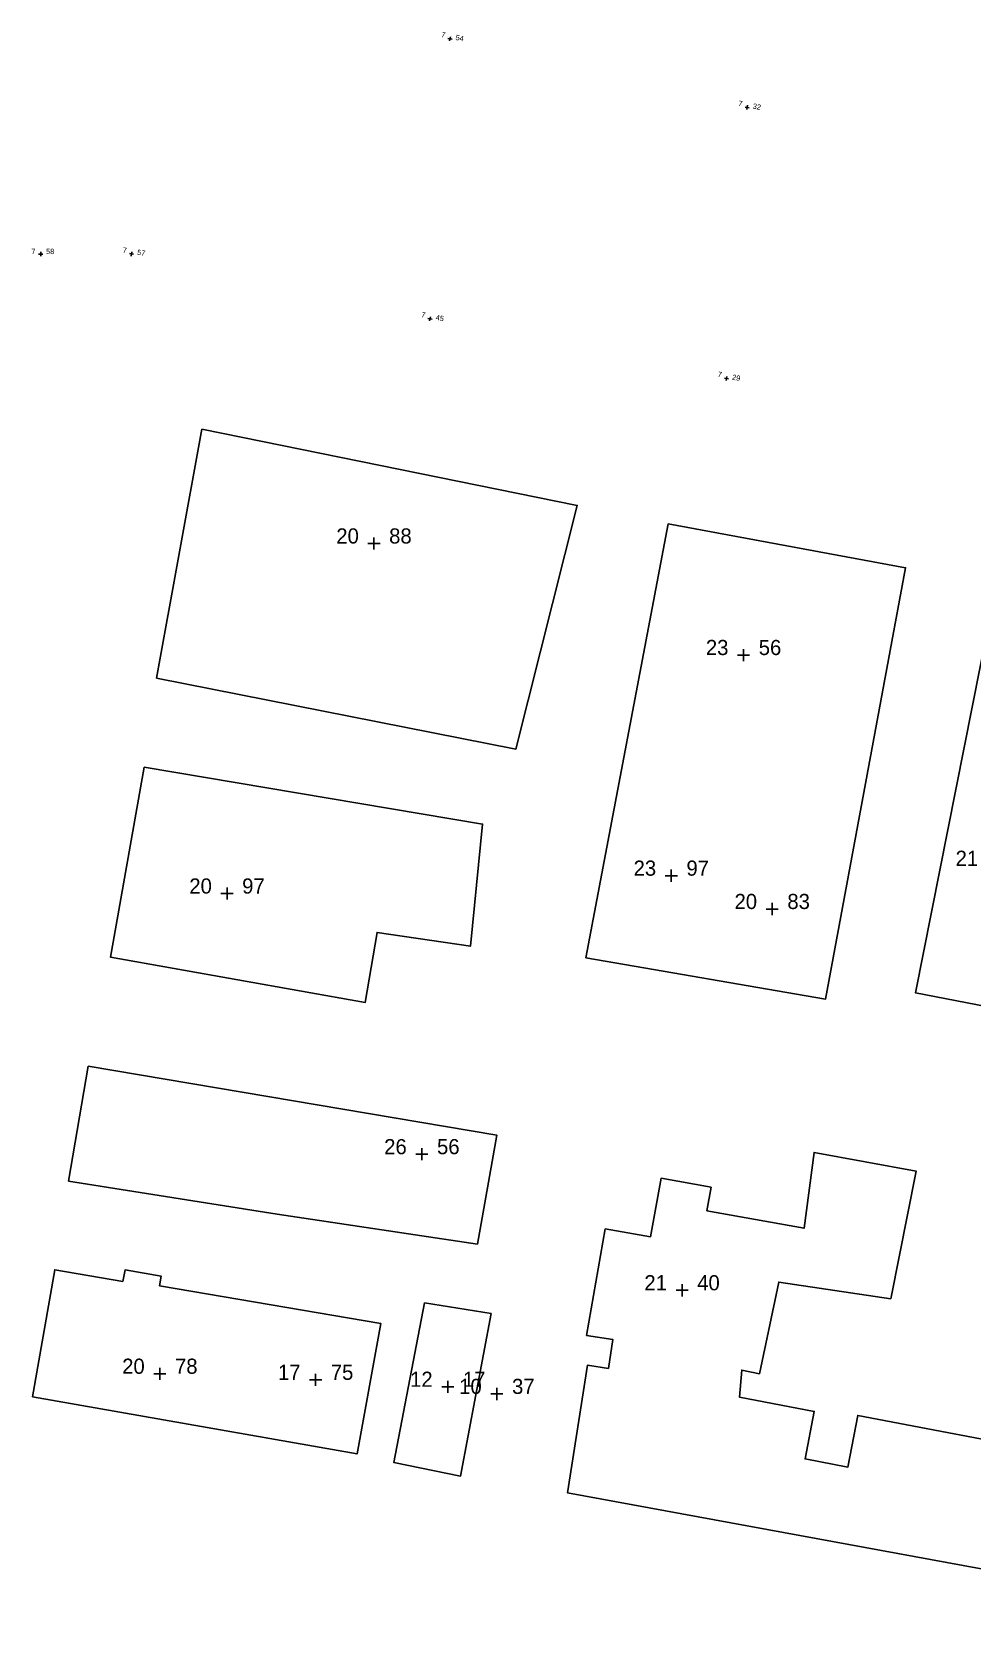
# Model space of a CAD drawing. Header units: inches. Extents: x 179019 to 255520, y 666000 to 809980.
# Drawn here: x 255027.3 to 255089.3, y 809462 to 809567.2 of the extents above; entities that cross this region are included whole.
import ezdxf
from ezdxf.enums import TextEntityAlignment as Align

# ---------------------------------------------------------------- set-up
doc = ezdxf.new("R2010")
doc.units = ezdxf.units.IN
doc.header["$MEASUREMENT"] = 0
for name, color, linetype in [('building levels', 6, 'Continuous'), ('orig buildings', 3, 'Continuous'), ('street levels', 5, 'Continuous')]:
    doc.layers.add(name, color=color, linetype=linetype)
doc.styles.add('hebtxt', font='hebtxt')

# ---------------------------------------------------------------- blocks, each defined once
blk = doc.blocks.new('1505')
for points in [[(-0.4, 0), (0.4, 0)], [(0, 0.4), (0, -0.4)]]:
    blk.add_lwpolyline(points)
at = {"style": 'hebtxt'}
blk.add_attdef('METER', text='', height=2, dxfattribs=at).set_placement((-1, 0), align=Align.RIGHT)
blk.add_attdef('CENTIMETER', (1, 0), '', height=2, dxfattribs=at)
blk = doc.blocks.new('1503')
for points in [[(-0.4, 0), (0.4, 0)], [(0, 0.4), (0, -0.4)]]:
    blk.add_lwpolyline(points)
at = {"style": 'hebtxt'}
blk.add_attdef('METER', text='', height=2, dxfattribs=at).set_placement((-1, 0), align=Align.RIGHT)
blk.add_attdef('CENTIMETER', (1, 0), '', height=2, dxfattribs=at)

msp = doc.modelspace()

# ---------------------------------------------------------------- linework, layer by layer
at = {"layer": 'orig buildings'}
for points, elevation in [([(255038.5, 809540.99), (255035.52, 809524.56), (255059.24, 809519.88), (255063.28, 809535.96)], 2.83), ([(255034.71, 809518.68), (255057.04, 809514.93), (255056.24, 809506.88), (255050.07, 809507.78), (255049.29, 809503.16), (255032.49, 809506.14)], 0.12), ([(255031.01, 809498.94), (255057.98, 809494.39), (255056.7, 809487.21), (255043.49, 809489.19), (255029.71, 809491.37), (255031.01, 809498.94)], 0.12), ([(255035.72, 809484.45), (255050.32, 809481.97), (255048.75, 809473.36), (255027.34, 809477.13), (255028.8, 809485.52), (255033.29, 809484.75), (255033.44, 809485.51), (255035.82, 809485.1), (255035.72, 809484.45)], 0.12), ([(255053.21, 809483.34), (255051.19, 809472.79), (255055.58, 809471.9), (255057.6, 809482.62), (255053.21, 809483.34)], 12.9)]:
    msp.add_lwpolyline(points, close=True, dxfattribs=dict(at, elevation=elevation))
msp.add_lwpolyline([(255069.29, 809534.74), (255063.86, 809506.11), (255079.67, 809503.38), (255084.95, 809531.84)], close=True, dxfattribs=at)
at = {"layer": 'orig buildings', "elevation": 24.32}
msp.add_lwpolyline([(255110.54, 809462), (255062.64, 809470.79), (255063.96, 809479.22), (255065.34, 809479.01), (255065.64, 809480.91), (255063.9, 809481.18), (255065.13, 809488.21), (255068.12, 809487.69), (255068.82, 809491.55), (255072.12, 809490.96), (255071.84, 809489.41), (255078.25, 809488.25), (255078.91, 809493.26), (255085.65, 809492.02), (255083.97, 809483.6), (255076.58, 809484.7), (255075.31, 809478.65), (255074.14, 809478.89), (255073.99, 809477.11), (255078.92, 809476.17), (255078.32, 809473.03), (255081.14, 809472.49), (255081.79, 809475.9), (255094.98, 809473.38)], dxfattribs=at)
at = {"layer": 'orig buildings'}
msp.add_polyline3d([(255096.98, 809501.59, 21.82), (255097.31, 809503.31, 21.81), (255097.58, 809503.26, 21.81), (255099.41, 809512.75, 21.77), (255095.18, 809513.56, 21.84), (255096.03, 809517.97, 21.65), (255100.14, 809517.17, 21.55), (255102, 809526.12, 21.51), (255102, 809526.12, 21.51), (255102.47, 809528.4, 0), (255090.96, 809530.74, 0), (255085.61, 809503.78, 21.95), (255096.98, 809501.59, 21.82)], close=True, dxfattribs=at)

# ---------------------------------------------------------------- block references
at = {"layer": 'building levels'}
ref = msp.add_blockref('1505', (255049.87, 809533.44, 20.88), dxfattribs=at)
ref.add_attrib('METER', '20', dxfattribs={"layer": '0', "height": 1, "style": 'hebtxt'}).set_placement((255048.87, 809533.44, 20.88), align=Align.RIGHT)
ref.add_attrib('CENTIMETER', '88', (255050.87, 809533.44, 20.88), dxfattribs={"layer": '0', "height": 1, "style": 'hebtxt'})
ref = msp.add_blockref('1505', (255074.26, 809526.08, 23.56), dxfattribs=at)
ref.add_attrib('METER', '23', dxfattribs={"layer": '0', "height": 1, "style": 'hebtxt'}).set_placement((255073.26, 809526.08, 23.56), align=Align.RIGHT)
ref.add_attrib('CENTIMETER', '56', (255075.26, 809526.08, 23.56), dxfattribs={"layer": '0', "height": 1, "style": 'hebtxt'})
ref = msp.add_blockref('1505', (255090.74, 809512.17, 21.67), dxfattribs=at)
ref.add_attrib('METER', '21', dxfattribs={"layer": '0', "height": 1, "style": 'hebtxt'}).set_placement((255089.74, 809512.17, 21.67), align=Align.RIGHT)
ref.add_attrib('CENTIMETER', '67', (255091.74, 809512.17, 21.67), dxfattribs={"layer": '0', "height": 1, "style": 'hebtxt'})
ref = msp.add_blockref('1505', (255069.49, 809511.52, 23.97), dxfattribs=at)
ref.add_attrib('METER', '23', dxfattribs={"layer": '0', "height": 1, "style": 'hebtxt'}).set_placement((255068.49, 809511.52, 23.97), align=Align.RIGHT)
ref.add_attrib('CENTIMETER', '97', (255070.49, 809511.52, 23.97), dxfattribs={"layer": '0', "height": 1, "style": 'hebtxt'})
ref = msp.add_blockref('1505', (255040.17, 809510.34, 20.97), dxfattribs=at)
ref.add_attrib('METER', '20', dxfattribs={"layer": '0', "height": 1, "style": 'hebtxt'}).set_placement((255039.17, 809510.34, 20.97), align=Align.RIGHT)
ref.add_attrib('CENTIMETER', '97', (255041.17, 809510.34, 20.97), dxfattribs={"layer": '0', "height": 1, "style": 'hebtxt'})
ref = msp.add_blockref('1505', (255076.15, 809509.32, 20.83), dxfattribs=at)
ref.add_attrib('METER', '20', dxfattribs={"layer": '0', "height": 1, "style": 'hebtxt'}).set_placement((255075.15, 809509.32, 20.83), align=Align.RIGHT)
ref.add_attrib('CENTIMETER', '83', (255077.15, 809509.32, 20.83), dxfattribs={"layer": '0', "height": 1, "style": 'hebtxt'})
ref = msp.add_blockref('1505', (255053.03, 809493.14, 26.56), dxfattribs=at)
ref.add_attrib('METER', '26', dxfattribs={"layer": '0', "height": 1, "style": 'hebtxt'}).set_placement((255052.03, 809493.14, 26.56), align=Align.RIGHT)
ref.add_attrib('CENTIMETER', '56', (255054.03, 809493.14, 26.56), dxfattribs={"layer": '0', "height": 1, "style": 'hebtxt'})
ref = msp.add_blockref('1505', (255070.2, 809484.16, 21.4), dxfattribs=at)
ref.add_attrib('METER', '21', dxfattribs={"layer": '0', "height": 1, "style": 'hebtxt'}).set_placement((255069.2, 809484.16, 21.4), align=Align.RIGHT)
ref.add_attrib('CENTIMETER', '40', (255071.2, 809484.16, 21.4), dxfattribs={"layer": '0', "height": 1, "style": 'hebtxt'})
ref = msp.add_blockref('1505', (255035.74, 809478.65, 20.78), dxfattribs=at)
ref.add_attrib('METER', '20', dxfattribs={"layer": '0', "height": 1, "style": 'hebtxt'}).set_placement((255034.74, 809478.65, 20.78), align=Align.RIGHT)
ref.add_attrib('CENTIMETER', '78', (255036.74, 809478.65, 20.78), dxfattribs={"layer": '0', "height": 1, "style": 'hebtxt'})
ref = msp.add_blockref('1505', (255046.02, 809478.25, 17.75), dxfattribs=at)
ref.add_attrib('METER', '17', dxfattribs={"layer": '0', "height": 1, "style": 'hebtxt'}).set_placement((255045.02, 809478.25, 17.75), align=Align.RIGHT)
ref.add_attrib('CENTIMETER', '75', (255047.02, 809478.25, 17.75), dxfattribs={"layer": '0', "height": 1, "style": 'hebtxt'})
ref = msp.add_blockref('1505', (255054.74, 809477.79, 12.17), dxfattribs=at)
ref.add_attrib('METER', '12', dxfattribs={"layer": '0', "height": 1, "style": 'hebtxt'}).set_placement((255053.74, 809477.79, 12.17), align=Align.RIGHT)
ref.add_attrib('CENTIMETER', '17', (255055.74, 809477.79, 12.17), dxfattribs={"layer": '0', "height": 1, "style": 'hebtxt'})
ref = msp.add_blockref('1505', (255057.98, 809477.32, 10.37), dxfattribs=at)
ref.add_attrib('METER', '10', dxfattribs={"layer": '0', "height": 1, "style": 'hebtxt'}).set_placement((255056.98, 809477.32, 10.37), align=Align.RIGHT)
ref.add_attrib('CENTIMETER', '37', (255058.98, 809477.32, 10.37), dxfattribs={"layer": '0', "height": 1, "style": 'hebtxt'})
at = {"layer": 'street levels'}
ref = msp.add_blockref('1503', (255054.89, 809566.75), dxfattribs=dict(at, xscale=0.35, yscale=0.35, zscale=0.35, rotation=349.0223777015703))
ref.add_attrib('METER', '7', dxfattribs={"layer": '0', "height": 0.35, "rotation": 349.0224, "style": 'hebtxt'}).set_placement((255054.55, 809566.82), align=Align.RIGHT)
ref.add_attrib('CENTIMETER', '54', (255055.23, 809566.68), dxfattribs={"layer": '0', "height": 0.35, "rotation": 349.0224, "style": 'hebtxt'})
ref = msp.add_blockref('1503', (255074.5, 809562.22), dxfattribs=dict(at, xscale=0.35, yscale=0.35, zscale=0.35, rotation=348.906551521127))
ref.add_attrib('METER', '7', dxfattribs={"layer": '0', "height": 0.35, "rotation": 348.9066, "style": 'hebtxt'}).set_placement((255074.15, 809562.28), align=Align.RIGHT)
ref.add_attrib('CENTIMETER', '32', (255074.84, 809562.15), dxfattribs={"layer": '0', "height": 0.35, "rotation": 348.9066, "style": 'hebtxt'})
ref = msp.add_blockref('1503', (255027.88, 809552.54), dxfattribs=dict(at, xscale=0.35, yscale=0.35, zscale=0.35))
ref.add_attrib('METER', '7', dxfattribs={"layer": '0', "height": 0.35, "style": 'hebtxt'}).set_placement((255027.53, 809552.54), align=Align.RIGHT)
ref.add_attrib('CENTIMETER', '58', (255028.23, 809552.54), dxfattribs={"layer": '0', "height": 0.35, "style": 'hebtxt'})
ref = msp.add_blockref('1503', (255033.87, 809552.55), dxfattribs=dict(at, xscale=0.35, yscale=0.35, zscale=0.35, rotation=351.1134407041544))
ref.add_attrib('METER', '7', dxfattribs={"layer": '0', "height": 0.35, "rotation": 351.1134, "style": 'hebtxt'}).set_placement((255033.53, 809552.6), align=Align.RIGHT)
ref.add_attrib('CENTIMETER', '57', (255034.22, 809552.5), dxfattribs={"layer": '0', "height": 0.35, "rotation": 351.1134, "style": 'hebtxt'})
ref = msp.add_blockref('1503', (255053.57, 809548.27), dxfattribs=dict(at, xscale=0.35, yscale=0.35, zscale=0.35, rotation=349.0223777015703))
ref.add_attrib('METER', '7', dxfattribs={"layer": '0', "height": 0.35, "rotation": 349.0224, "style": 'hebtxt'}).set_placement((255053.23, 809548.34), align=Align.RIGHT)
ref.add_attrib('CENTIMETER', '45', (255053.92, 809548.2), dxfattribs={"layer": '0', "height": 0.35, "rotation": 349.0224, "style": 'hebtxt'})
ref = msp.add_blockref('1503', (255073.13, 809544.33), dxfattribs=dict(at, xscale=0.35, yscale=0.35, zscale=0.35, rotation=349.0223777015427))
ref.add_attrib('METER', '7', dxfattribs={"layer": '0', "height": 0.35, "rotation": 349.0224, "style": 'hebtxt'}).set_placement((255072.79, 809544.4), align=Align.RIGHT)
ref.add_attrib('CENTIMETER', '29', (255073.48, 809544.26), dxfattribs={"layer": '0', "height": 0.35, "rotation": 349.0224, "style": 'hebtxt'})

doc.saveas('drawing.dxf')
